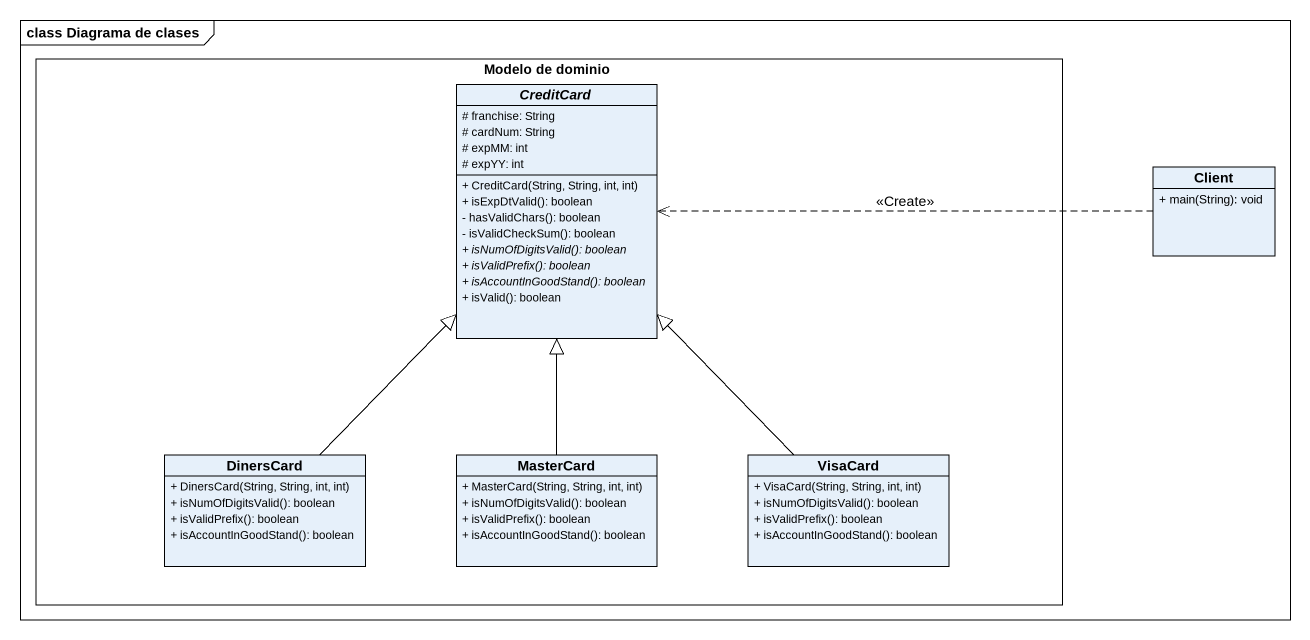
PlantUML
@startuml
mainframe class Diagrama de clases
hide circle
hide empty members
skinparam classAttributeIconSize 0
rectangle "Modelo de dominio" as Modelo_de_dominio {
  abstract class CreditCard {
    # franchise: String
    # cardNum: String
    # expMM: int
    # expYY: int
    + CreditCard(String, String, int, int)
    + isExpDtValid(): boolean
    - hasValidChars(): boolean
    - isValidCheckSum(): boolean
    {abstract} + isNumOfDigitsValid(): boolean
    {abstract} + isValidPrefix(): boolean
    {abstract} + isAccountInGoodStand(): boolean
    + isValid(): boolean
  }
  class DinersCard {
    + DinersCard(String, String, int, int)
    + isNumOfDigitsValid(): boolean
    + isValidPrefix(): boolean
    + isAccountInGoodStand(): boolean
  }
  class MasterCard {
    + MasterCard(String, String, int, int)
    + isNumOfDigitsValid(): boolean
    + isValidPrefix(): boolean
    + isAccountInGoodStand(): boolean
  }
  class VisaCard {
    + VisaCard(String, String, int, int)
    + isNumOfDigitsValid(): boolean
    + isValidPrefix(): boolean
    + isAccountInGoodStand(): boolean
  }
}
class Client {
  + main(String): void
}
Client .left.> CreditCard : <<Create>>
DinersCard -up-|> CreditCard
MasterCard -up-|> CreditCard
VisaCard -up-|> CreditCard
@enduml
